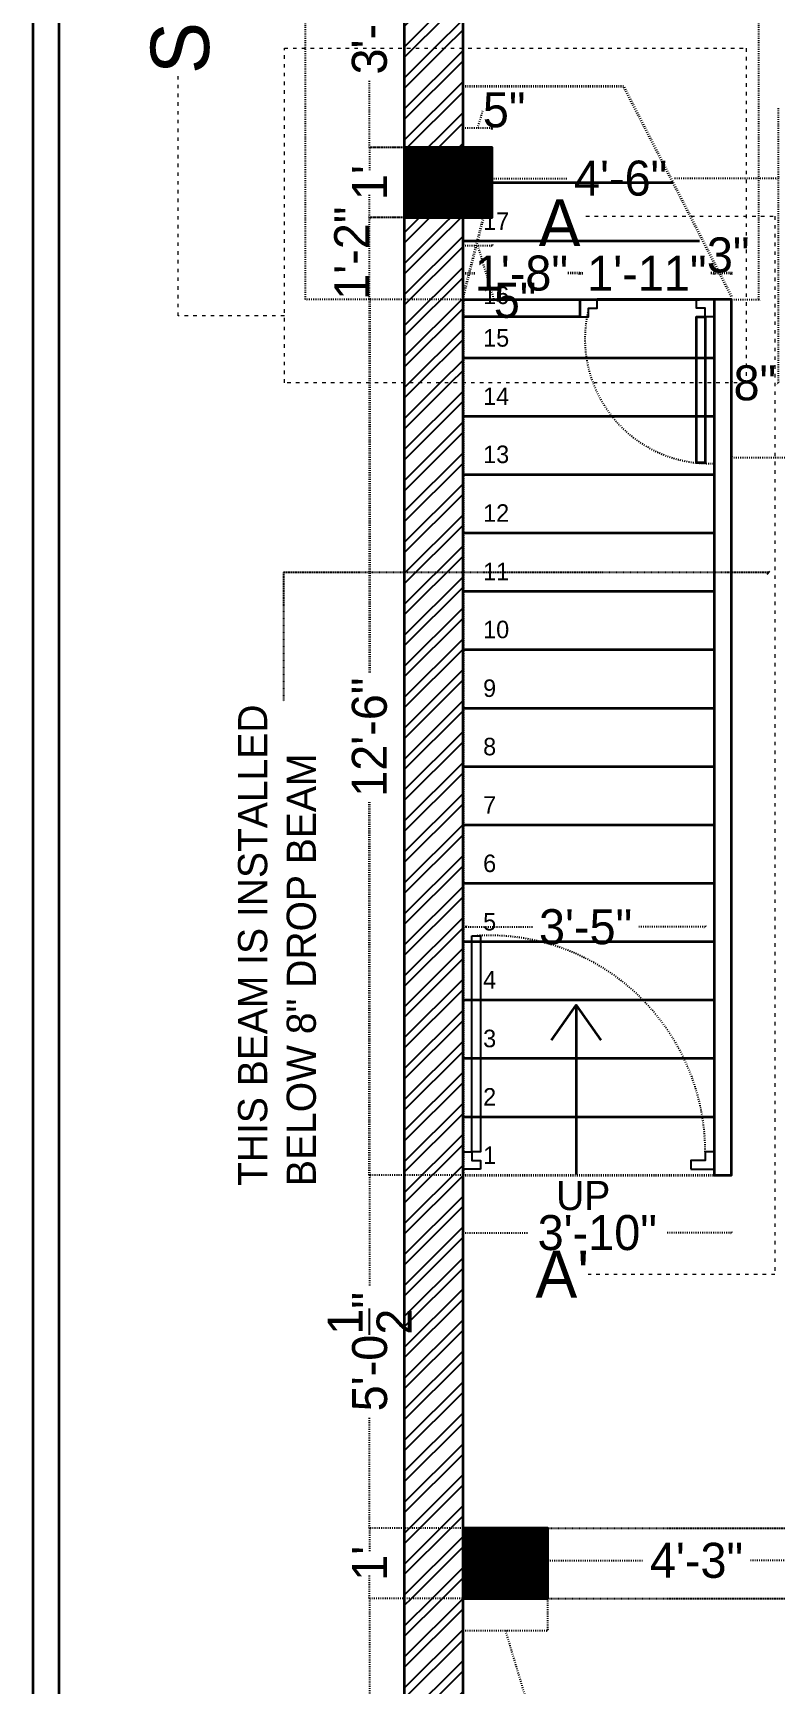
# Model space of a CAD drawing. Header units: inches. Extents: x -109431 to 29005, y -34715 to -1756.
# Drawn here: x -56731.1 to -56604, y -11086.1 to -10803.3 of the extents above; entities that cross this region are included whole.
import ezdxf

# ---------------------------------------------------------------- set-up
doc = ezdxf.new("R2010")
doc.units = ezdxf.units.IN
doc.header["$LTSCALE"] = 0.05
doc.header["$MEASUREMENT"] = 0
doc.header["$PDMODE"] = 3
doc.header["$PDSIZE"] = -4
doc.linetypes.add('ACAD_ISO03W100', pattern=[30, 12, -18])
doc.linetypes.add('DASHED2', pattern=[0.375, 0.25, -0.125])
doc.layers.get('Defpoints').update_dxf_attribs({"linetype": 'DASHED2'})
for name, color, linetype in [('beam', 80, 'DASHED2'), ('Column', 6, 'Continuous'), ('Dim', 4, 'Continuous'), ('Door', 3, 'Continuous'), ('text', 4, 'Continuous')]:
    doc.layers.add(name, color=color, linetype=linetype)
doc.layers.add('hatch', color=7, linetype='Continuous', lineweight=25)
doc.layers.add('WALL', color=7, linetype='Continuous', lineweight=35)
doc.styles.get("Standard").update_dxf_attribs({"font": 'stylu.ttf', "height": 6})
doc.dimstyles.new('STANDARD$0', dxfattribs={"dimscale": 0, "dimtxt": 4, "dimasz": 0.5, "dimexe": 0, "dimexo": 0, "dimgap": 0, "dimtad": 0, "dimzin": 0, "dimdsep": 46, "dimlunit": 4, "dimtxsty": 'Standard', "dimblk": 'ARCHTICK', "dimcen": 0.09375, "dimclrd": 256, "dimclre": 8, "dimclrt": 7, "dimadec": 0, "dimazin": 0, "dimtfac": 1, "dimtofl": 0, "dimtmove": 1, "dimatfit": 3, "dimldrblk": 'OBLIQUE', "dimfxl": 0.1875, "dimtolj": 1, "dimtzin": 0, "dimlwd": -1, "dimlwe": -1, "dimarcsym": 0})
pattern_1 = [(45, (-140930.719, -6853.8905), (-2.65165043, 2.65165043), []), (45, (-140928.9513, -6853.8905), (-2.65165043, 2.65165043), [])]
pattern_2 = [(45, (-140930.71907, -6853.89053), (-0.08838834765, 0.08838834765), [])]

# ---------------------------------------------------------------- blocks, each defined once
blk = doc.blocks.new('_ArchTick')
at = {"color": 0, "const_width": 0.15}
blk.add_lwpolyline([(-0.5, -0.5), (0.5, 0.5)], dxfattribs=at)
blk = doc.blocks.new('*D196')
at = {"layer": 'Defpoints', "color": 0, "ltscale": 0.25, "transparency": 16777216}
for p in [(-56673.43, -11071.44), (-56654.92, -11071.44), (-56657.42, -11234.44)]:
    blk.add_point(p, dxfattribs=at)
at = {"layer": 'Dim', "color": 8, "linetype": 'ACAD_ISO03W100', "ltscale": 0.25, "transparency": 16777216}
for p, q in [((-56654.92, -11071.44), (-56673.43, -11071.44)), ((-56657.42, -11234.44), (-56673.43, -11234.44))]:
    blk.add_line(p, q, dxfattribs=at)
at = {"layer": 'Dim', "linetype": 'ACAD_ISO03W100', "ltscale": 0.25, "transparency": 16777216}
for p, q in [((-56673.43, -11071.44), (-56673.43, -11142.05)), ((-56673.43, -11234.44), (-56673.43, -11163.84))]:
    blk.add_line(p, q, dxfattribs=at)
at = {"layer": 'Dim', "ltscale": 0.25, "transparency": 16777216, "xscale": 0.5, "yscale": 0.5, "zscale": 0.5}
for p, rotation in [((-56673.43, -11071.44), 90), ((-56673.43, -11234.44), 270)]:
    blk.add_blockref('_ArchTick', p, dxfattribs=dict(at, rotation=rotation))
at = {"layer": 'Dim', "color": 7, "ltscale": 0.25, "transparency": 16777216, "insert": (-56673.43, -11152.94), "char_height": 6, "attachment_point": 5, "rotation": 90}
blk.add_mtext('\\A1;13\'-7"', dxfattribs=at)
blk = doc.blocks.new('_OBLIQUE')
at = {"color": 0, "linetype": 'ByBlock'}
blk.add_line((-0.5, -0.5), (0.5, 0.5), dxfattribs=at)
blk = doc.blocks.new('*D197')
at = {"layer": 'Defpoints', "color": 0, "ltscale": 0.25, "transparency": 16777216}
for p in [(-56673.43, -10998.94), (-56657.42, -10998.94), (-56657.42, -11059.44)]:
    blk.add_point(p, dxfattribs=at)
at = {"layer": 'Dim', "color": 8, "linetype": 'ACAD_ISO03W100', "ltscale": 0.25, "transparency": 16777216}
for p, q in [((-56657.42, -10998.94), (-56673.43, -10998.94)), ((-56657.42, -11059.44), (-56673.43, -11059.44))]:
    blk.add_line(p, q, dxfattribs=at)
at = {"layer": 'Dim', "linetype": 'ACAD_ISO03W100', "ltscale": 0.25, "transparency": 16777216}
for p, q in [((-56673.43, -10998.94), (-56673.43, -11017.99)), ((-56673.43, -11059.44), (-56673.43, -11040.4))]:
    blk.add_line(p, q, dxfattribs=at)
at = {"layer": 'Dim', "ltscale": 0.25, "transparency": 16777216, "xscale": 0.5, "yscale": 0.5, "zscale": 0.5}
for p, rotation in [((-56673.43, -10998.94), 90), ((-56673.43, -11059.44), 270)]:
    blk.add_blockref('_ArchTick', p, dxfattribs=dict(at, rotation=rotation))
at = {"layer": 'Dim', "color": 7, "ltscale": 0.25, "transparency": 16777216, "insert": (-56673.43, -11029.19), "char_height": 6, "attachment_point": 5, "rotation": 90}
blk.add_mtext('\\A1;5\'-0{\\H1x;\\S1/2;}"', dxfattribs=at)
blk = doc.blocks.new('*D198')
at = {"layer": 'Defpoints', "color": 0, "ltscale": 0.25, "transparency": 16777216}
for p in [(-56657.42, -11071.44), (-56642.92, -11071.44), (-56642.92, -11076.97)]:
    blk.add_point(p, dxfattribs=at)
at = {"layer": 'Dim', "color": 8, "linetype": 'ACAD_ISO03W100', "ltscale": 0.25, "transparency": 16777216}
for p, q in [((-56657.42, -11071.44), (-56657.42, -11076.97)), ((-56642.92, -11071.44), (-56642.92, -11076.97))]:
    blk.add_line(p, q, dxfattribs=at)
at = {"layer": 'Dim', "linetype": 'ACAD_ISO03W100', "ltscale": 0.25, "transparency": 16777216}
for p, q in [((-56657.42, -11076.97), (-56642.92, -11076.97)), ((-56650.17, -11076.97), (-56643.79, -11098.23))]:
    blk.add_line(p, q, dxfattribs=at)
at = {"layer": 'Dim', "ltscale": 0.25, "transparency": 16777216, "xscale": 0.5, "yscale": 0.5, "zscale": 0.5, "rotation": 180}
blk.add_blockref('_ArchTick', (-56657.42, -11076.97), dxfattribs=at)
at = {"layer": 'Dim', "ltscale": 0.25, "transparency": 16777216, "xscale": 0.5, "yscale": 0.5, "zscale": 0.5}
blk.add_blockref('_ArchTick', (-56642.92, -11076.97), dxfattribs=at)
at = {"layer": 'Dim', "color": 7, "ltscale": 0.25, "transparency": 16777216, "insert": (-56633.53, -11098.23), "char_height": 6, "attachment_point": 5}
blk.add_mtext('\\A1;1\'-2{\\H1x;\\S1/2;}"', dxfattribs=at)
blk = doc.blocks.new('*D199')
at = {"layer": 'Defpoints', "color": 0, "ltscale": 0.25, "transparency": 16777216}
for p in [(-56591.92, -11052.44), (-56591.92, -11064.97), (-56642.92, -11071.44)]:
    blk.add_point(p, dxfattribs=at)
at = {"layer": 'Dim', "color": 8, "linetype": 'ACAD_ISO03W100', "ltscale": 0.25, "transparency": 16777216}
for p, q in [((-56591.92, -11052.44), (-56591.92, -11064.97)), ((-56642.92, -11071.44), (-56642.92, -11064.97))]:
    blk.add_line(p, q, dxfattribs=at)
at = {"layer": 'Dim', "linetype": 'ACAD_ISO03W100', "ltscale": 0.25, "transparency": 16777216}
for p, q in [((-56642.92, -11064.97), (-56626.5, -11064.97)), ((-56591.92, -11064.97), (-56608.33, -11064.97))]:
    blk.add_line(p, q, dxfattribs=at)
at = {"layer": 'Dim', "ltscale": 0.25, "transparency": 16777216, "xscale": 0.5, "yscale": 0.5, "zscale": 0.5, "rotation": 180}
blk.add_blockref('_ArchTick', (-56642.92, -11064.97), dxfattribs=at)
at = {"layer": 'Dim', "ltscale": 0.25, "transparency": 16777216, "xscale": 0.5, "yscale": 0.5, "zscale": 0.5}
blk.add_blockref('_ArchTick', (-56591.92, -11064.97), dxfattribs=at)
at = {"layer": 'Dim', "color": 7, "ltscale": 0.25, "transparency": 16777216, "insert": (-56617.42, -11064.97), "char_height": 6, "attachment_point": 5}
blk.add_mtext('\\A1;4\'-3"', dxfattribs=at)
blk = doc.blocks.new('*D202')
at = {"layer": 'Defpoints', "color": 0, "ltscale": 0.25, "transparency": 16777216}
for p in [(-56673.43, -11059.44), (-56657.42, -11059.44), (-56654.92, -11071.44)]:
    blk.add_point(p, dxfattribs=at)
at = {"layer": 'Dim', "color": 8, "linetype": 'ACAD_ISO03W100', "ltscale": 0.25, "transparency": 16777216}
for p, q in [((-56657.42, -11059.44), (-56673.43, -11059.44)), ((-56654.92, -11071.44), (-56673.43, -11071.44))]:
    blk.add_line(p, q, dxfattribs=at)
at = {"layer": 'Dim', "linetype": 'ACAD_ISO03W100', "ltscale": 0.25, "transparency": 16777216}
for p, q in [((-56673.43, -11059.44), (-56673.43, -11063.36)), ((-56673.43, -11071.44), (-56673.43, -11067.52))]:
    blk.add_line(p, q, dxfattribs=at)
at = {"layer": 'Dim', "ltscale": 0.25, "transparency": 16777216, "xscale": 0.5, "yscale": 0.5, "zscale": 0.5}
for p, rotation in [((-56673.43, -11059.44), 90), ((-56673.43, -11071.44), 270)]:
    blk.add_blockref('_ArchTick', p, dxfattribs=dict(at, rotation=rotation))
at = {"layer": 'Dim', "color": 7, "ltscale": 0.25, "transparency": 16777216, "insert": (-56673.43, -11065.44), "char_height": 6, "attachment_point": 5, "rotation": 90}
blk.add_mtext("\\A1;1'", dxfattribs=at)
blk = doc.blocks.new('*D203')
at = {"layer": 'Defpoints', "color": 0, "ltscale": 0.25, "transparency": 16777216}
for p in [(-56673.43, -10834.94), (-56657.42, -10834.94), (-56657.42, -10848.94)]:
    blk.add_point(p, dxfattribs=at)
at = {"layer": 'Dim', "color": 8, "linetype": 'ACAD_ISO03W100', "ltscale": 0.25, "transparency": 16777216}
for p, q in [((-56657.42, -10834.94), (-56673.43, -10834.94)), ((-56657.42, -10848.94), (-56673.43, -10848.94))]:
    blk.add_line(p, q, dxfattribs=at)
at = {"layer": 'Dim', "linetype": 'ACAD_ISO03W100', "ltscale": 0.25, "transparency": 16777216}
blk.add_line((-56673.43, -10848.94), (-56673.43, -10834.94), dxfattribs=at)
at = {"layer": 'Dim', "ltscale": 0.25, "transparency": 16777216, "xscale": 0.5, "yscale": 0.5, "zscale": 0.5}
for p, rotation in [((-56673.43, -10834.94), 90), ((-56673.43, -10848.94), 270)]:
    blk.add_blockref('_ArchTick', p, dxfattribs=dict(at, rotation=rotation))
at = {"layer": 'Dim', "color": 7, "ltscale": 0.25, "transparency": 16777216, "insert": (-56676.49, -10841.03), "char_height": 6, "attachment_point": 5, "rotation": 90}
blk.add_mtext('\\A1;1\'-2"', dxfattribs=at)
blk = doc.blocks.new('*D204')
at = {"layer": 'Defpoints', "color": 0, "ltscale": 0.25, "transparency": 16777216}
for p in [(-56657.42, -10834.94), (-56652.42, -10834.94), (-56657.42, -10839.75)]:
    blk.add_point(p, dxfattribs=at)
at = {"layer": 'Dim', "color": 8, "linetype": 'ACAD_ISO03W100', "ltscale": 0.25, "transparency": 16777216}
for p, q in [((-56657.42, -10839.56), (-56657.42, -10839.75)), ((-56652.42, -10839.56), (-56652.42, -10839.75))]:
    blk.add_line(p, q, dxfattribs=at)
at = {"layer": 'Dim', "linetype": 'ACAD_ISO03W100', "ltscale": 0.25, "transparency": 16777216}
for p, q in [((-56652.42, -10839.75), (-56657.42, -10839.75)), ((-56654.92, -10839.75), (-56652.1, -10849.14))]:
    blk.add_line(p, q, dxfattribs=at)
at = {"layer": 'Dim', "ltscale": 0.25, "transparency": 16777216, "xscale": 0.5, "yscale": 0.5, "zscale": 0.5, "rotation": 180}
blk.add_blockref('_ArchTick', (-56657.42, -10839.75), dxfattribs=at)
at = {"layer": 'Dim', "ltscale": 0.25, "transparency": 16777216, "xscale": 0.5, "yscale": 0.5, "zscale": 0.5}
blk.add_blockref('_ArchTick', (-56652.42, -10839.75), dxfattribs=at)
at = {"layer": 'Dim', "color": 7, "ltscale": 0.25, "transparency": 16777216, "insert": (-56648.49, -10849.14), "char_height": 6, "attachment_point": 5}
blk.add_mtext('\\A1;5"', dxfattribs=at)
blk = doc.blocks.new('*D205')
at = {"layer": 'Defpoints', "color": 0, "ltscale": 0.25, "transparency": 16777216}
for p in [(-56673.43, -10822.94), (-56652.42, -10822.94), (-56652.42, -10834.94)]:
    blk.add_point(p, dxfattribs=at)
at = {"layer": 'Dim', "color": 8, "linetype": 'ACAD_ISO03W100', "ltscale": 0.25, "transparency": 16777216}
for p, q in [((-56652.42, -10822.94), (-56673.43, -10822.94)), ((-56652.42, -10834.94), (-56673.43, -10834.94))]:
    blk.add_line(p, q, dxfattribs=at)
at = {"layer": 'Dim', "linetype": 'ACAD_ISO03W100', "ltscale": 0.25, "transparency": 16777216}
for p, q in [((-56673.43, -10822.94), (-56673.43, -10826.86)), ((-56673.43, -10834.94), (-56673.43, -10831.02))]:
    blk.add_line(p, q, dxfattribs=at)
at = {"layer": 'Dim', "ltscale": 0.25, "transparency": 16777216, "xscale": 0.5, "yscale": 0.5, "zscale": 0.5}
for p, rotation in [((-56673.43, -10822.94), 90), ((-56673.43, -10834.94), 270)]:
    blk.add_blockref('_ArchTick', p, dxfattribs=dict(at, rotation=rotation))
at = {"layer": 'Dim', "color": 7, "ltscale": 0.25, "transparency": 16777216, "insert": (-56673.43, -10828.94), "char_height": 6, "attachment_point": 5, "rotation": 90}
blk.add_mtext("\\A1;1'", dxfattribs=at)
blk = doc.blocks.new('*D206')
at = {"layer": 'Defpoints', "color": 0, "ltscale": 0.25, "transparency": 16777216}
for p in [(-56657.42, -10819.64), (-56657.42, -10822.94), (-56652.42, -10822.94)]:
    blk.add_point(p, dxfattribs=at)
at = {"layer": 'Dim', "linetype": 'ACAD_ISO03W100', "ltscale": 0.25, "transparency": 16777216}
for p, q in [((-56654.92, -10819.64), (-56653.98, -10816.51)), ((-56652.42, -10819.64), (-56657.42, -10819.64))]:
    blk.add_line(p, q, dxfattribs=at)
at = {"layer": 'Dim', "color": 8, "linetype": 'ACAD_ISO03W100', "ltscale": 0.25, "transparency": 16777216}
for p, q in [((-56657.42, -10819.82), (-56657.42, -10819.64)), ((-56652.42, -10819.82), (-56652.42, -10819.64))]:
    blk.add_line(p, q, dxfattribs=at)
at = {"layer": 'Dim', "ltscale": 0.25, "transparency": 16777216, "xscale": 0.5, "yscale": 0.5, "zscale": 0.5, "rotation": 180}
blk.add_blockref('_ArchTick', (-56657.42, -10819.64), dxfattribs=at)
at = {"layer": 'Dim', "ltscale": 0.25, "transparency": 16777216, "xscale": 0.5, "yscale": 0.5, "zscale": 0.5}
blk.add_blockref('_ArchTick', (-56652.42, -10819.64), dxfattribs=at)
at = {"layer": 'Dim', "color": 7, "ltscale": 0.25, "transparency": 16777216, "insert": (-56650.37, -10816.51), "char_height": 6, "attachment_point": 5}
blk.add_mtext('\\A1;5"', dxfattribs=at)
blk = doc.blocks.new('*D207')
at = {"layer": 'Defpoints', "color": 0, "ltscale": 0.25, "transparency": 16777216}
for p in [(-56673.43, -10781.94), (-56657.42, -10781.94), (-56657.42, -10822.94)]:
    blk.add_point(p, dxfattribs=at)
at = {"layer": 'Dim', "color": 8, "linetype": 'ACAD_ISO03W100', "ltscale": 0.25, "transparency": 16777216}
for p, q in [((-56657.42, -10781.94), (-56673.43, -10781.94)), ((-56657.42, -10822.94), (-56673.43, -10822.94))]:
    blk.add_line(p, q, dxfattribs=at)
at = {"layer": 'Dim', "linetype": 'ACAD_ISO03W100', "ltscale": 0.25, "transparency": 16777216}
for p, q in [((-56673.43, -10781.94), (-56673.43, -10793.46)), ((-56673.43, -10822.94), (-56673.43, -10811.42))]:
    blk.add_line(p, q, dxfattribs=at)
at = {"layer": 'Dim', "ltscale": 0.25, "transparency": 16777216, "xscale": 0.5, "yscale": 0.5, "zscale": 0.5}
for p, rotation in [((-56673.43, -10781.94), 90), ((-56673.43, -10822.94), 270)]:
    blk.add_blockref('_ArchTick', p, dxfattribs=dict(at, rotation=rotation))
at = {"layer": 'Dim', "color": 7, "ltscale": 0.25, "transparency": 16777216, "insert": (-56673.43, -10802.44), "char_height": 6, "attachment_point": 5, "rotation": 90}
blk.add_mtext('\\A1;3\'-5"', dxfattribs=at)
blk = doc.blocks.new('*D211')
at = {"layer": 'Defpoints', "color": 0, "ltscale": 0.25, "transparency": 16777216}
for p in [(-56684.43, -10633.15), (-56635.36, -10633.15), (-56657.42, -10848.94)]:
    blk.add_point(p, dxfattribs=at)
at = {"layer": 'Dim', "color": 8, "linetype": 'ACAD_ISO03W100', "ltscale": 0.25, "transparency": 16777216}
for p, q in [((-56635.36, -10633.15), (-56684.43, -10633.15)), ((-56657.42, -10848.94), (-56684.43, -10848.94))]:
    blk.add_line(p, q, dxfattribs=at)
at = {"layer": 'Dim', "linetype": 'ACAD_ISO03W100', "ltscale": 0.25, "transparency": 16777216}
for p, q in [((-56684.43, -10633.15), (-56684.43, -10724.44)), ((-56684.43, -10848.94), (-56684.43, -10757.65))]:
    blk.add_line(p, q, dxfattribs=at)
at = {"layer": 'Dim', "ltscale": 0.25, "transparency": 16777216, "xscale": 0.5, "yscale": 0.5, "zscale": 0.5}
for p, rotation in [((-56684.43, -10633.15), 90), ((-56684.43, -10848.94), 270)]:
    blk.add_blockref('_ArchTick', p, dxfattribs=dict(at, rotation=rotation))
at = {"layer": 'Dim', "color": 7, "ltscale": 0.25, "transparency": 16777216, "insert": (-56684.43, -10741.04), "char_height": 6, "attachment_point": 5, "rotation": 90}
blk.add_mtext('\\A1;17\'-11{\\H1x;\\S3/4;}"', dxfattribs=at)
blk = doc.blocks.new('*D212')
at = {"layer": 'Defpoints', "color": 0, "ltscale": 0.25, "transparency": 16777216}
for p in [(-56603.42, -10816.19), (-56603.42, -10828.22), (-56657.42, -10834.94)]:
    blk.add_point(p, dxfattribs=at)
at = {"layer": 'Dim', "color": 8, "linetype": 'ACAD_ISO03W100', "ltscale": 0.25, "transparency": 16777216}
for p, q in [((-56603.42, -10816.19), (-56603.42, -10828.22)), ((-56657.42, -10834.94), (-56657.42, -10828.22))]:
    blk.add_line(p, q, dxfattribs=at)
at = {"layer": 'Dim', "linetype": 'ACAD_ISO03W100', "ltscale": 0.25, "transparency": 16777216}
for p, q in [((-56657.42, -10828.22), (-56639.5, -10828.22)), ((-56603.42, -10828.22), (-56621.33, -10828.22))]:
    blk.add_line(p, q, dxfattribs=at)
at = {"layer": 'Dim', "ltscale": 0.25, "transparency": 16777216, "xscale": 0.5, "yscale": 0.5, "zscale": 0.5, "rotation": 180}
blk.add_blockref('_ArchTick', (-56657.42, -10828.22), dxfattribs=at)
at = {"layer": 'Dim', "ltscale": 0.25, "transparency": 16777216, "xscale": 0.5, "yscale": 0.5, "zscale": 0.5}
blk.add_blockref('_ArchTick', (-56603.42, -10828.22), dxfattribs=at)
at = {"layer": 'Dim', "color": 7, "ltscale": 0.25, "transparency": 16777216, "insert": (-56630.42, -10828.22), "char_height": 6, "attachment_point": 5}
blk.add_mtext('\\A1;4\'-6"', dxfattribs=at)
blk = doc.blocks.new('*D216')
at = {"layer": 'Defpoints', "color": 0, "ltscale": 0.25, "transparency": 16777216}
for p in [(-56657.42, -10998.94), (-56611.42, -10998.94), (-56657.42, -11008.83)]:
    blk.add_point(p, dxfattribs=at)
at = {"layer": 'Dim', "color": 8, "linetype": 'ACAD_ISO03W100', "ltscale": 0.25, "transparency": 16777216}
for p, q in [((-56657.42, -11008.64), (-56657.42, -11008.83)), ((-56611.42, -11008.64), (-56611.42, -11008.83))]:
    blk.add_line(p, q, dxfattribs=at)
at = {"layer": 'Dim', "linetype": 'ACAD_ISO03W100', "ltscale": 0.25, "transparency": 16777216}
for p, q in [((-56657.42, -11008.83), (-56646.38, -11008.83)), ((-56611.42, -11008.83), (-56622.46, -11008.83))]:
    blk.add_line(p, q, dxfattribs=at)
at = {"layer": 'Dim', "ltscale": 0.25, "transparency": 16777216, "xscale": 0.5, "yscale": 0.5, "zscale": 0.5, "rotation": 180}
blk.add_blockref('_ArchTick', (-56657.42, -11008.83), dxfattribs=at)
at = {"layer": 'Dim', "ltscale": 0.25, "transparency": 16777216, "xscale": 0.5, "yscale": 0.5, "zscale": 0.5}
blk.add_blockref('_ArchTick', (-56611.42, -11008.83), dxfattribs=at)
at = {"layer": 'Dim', "color": 7, "ltscale": 0.25, "transparency": 16777216, "insert": (-56634.42, -11008.83), "char_height": 6, "attachment_point": 5}
blk.add_mtext('\\A1;3\'-10"', dxfattribs=at)
blk = doc.blocks.new('*D164')
at = {"layer": 'Defpoints', "color": 0, "ltscale": 0.25, "transparency": 16777216}
for p in [(-56613.06, -10633.15), (-56606.75, -10633.15), (-56611.42, -10848.94)]:
    blk.add_point(p, dxfattribs=at)
at = {"layer": 'Dim', "color": 8, "linetype": 'ACAD_ISO03W100', "ltscale": 0.25, "transparency": 16777216}
for p, q in [((-56613.06, -10633.15), (-56606.75, -10633.15)), ((-56611.42, -10848.94), (-56606.75, -10848.94))]:
    blk.add_line(p, q, dxfattribs=at)
at = {"layer": 'Dim', "linetype": 'ACAD_ISO03W100', "ltscale": 0.25, "transparency": 16777216}
for p, q in [((-56606.75, -10633.15), (-56606.75, -10724.44)), ((-56606.75, -10848.94), (-56606.75, -10757.65))]:
    blk.add_line(p, q, dxfattribs=at)
at = {"layer": 'Dim', "ltscale": 0.25, "transparency": 16777216, "xscale": 0.5, "yscale": 0.5, "zscale": 0.5}
for p, rotation in [((-56606.75, -10633.15), 90), ((-56606.75, -10848.94), 270)]:
    blk.add_blockref('_ArchTick', p, dxfattribs=dict(at, rotation=rotation))
at = {"layer": 'Dim', "color": 7, "ltscale": 0.25, "transparency": 16777216, "insert": (-56606.75, -10741.04), "char_height": 6, "attachment_point": 5, "rotation": 90}
blk.add_mtext('\\A1;17\'-11{\\H1x;\\S3/4;}"', dxfattribs=at)
blk = doc.blocks.new('*D184')
at = {"layer": 'Defpoints', "color": 0, "ltscale": 0.25, "transparency": 16777216}
for p in [(-56405.39, -10876.05), (-56611.42, -10879.17), (-56405.39, -10879.17)]:
    blk.add_point(p, dxfattribs=at)
at = {"layer": 'Dim', "color": 8, "linetype": 'ACAD_ISO03W100', "ltscale": 0.25, "transparency": 16777216}
for p, q in [((-56611.42, -10879.17), (-56611.42, -10876.05)), ((-56405.39, -10879.17), (-56405.39, -10876.05))]:
    blk.add_line(p, q, dxfattribs=at)
at = {"layer": 'Dim', "linetype": 'ACAD_ISO03W100', "ltscale": 0.25, "transparency": 16777216}
for p, q in [((-56611.42, -10876.05), (-56519.3, -10876.05)), ((-56405.39, -10876.05), (-56497.51, -10876.05))]:
    blk.add_line(p, q, dxfattribs=at)
at = {"layer": 'Dim', "ltscale": 0.25, "transparency": 16777216, "xscale": 0.5, "yscale": 0.5, "zscale": 0.5, "rotation": 180}
blk.add_blockref('_ArchTick', (-56611.42, -10876.05), dxfattribs=at)
at = {"layer": 'Dim', "ltscale": 0.25, "transparency": 16777216, "xscale": 0.5, "yscale": 0.5, "zscale": 0.5}
blk.add_blockref('_ArchTick', (-56405.39, -10876.05), dxfattribs=at)
at = {"layer": 'Dim', "color": 7, "ltscale": 0.25, "transparency": 16777216, "insert": (-56508.41, -10876.05), "char_height": 6, "attachment_point": 5}
blk.add_mtext('\\A1;17\'-2"', dxfattribs=at)
blk = doc.blocks.new('*D185')
at = {"layer": 'Defpoints', "color": 0, "ltscale": 0.25, "transparency": 16777216}
for p in [(-56603.42, -10826.69), (-56611.42, -10848.94), (-56603.42, -10863.28)]:
    blk.add_point(p, dxfattribs=at)
at = {"layer": 'Dim', "color": 8, "linetype": 'ACAD_ISO03W100', "ltscale": 0.25, "transparency": 16777216}
for p, q in [((-56603.42, -10826.69), (-56603.42, -10863.28)), ((-56611.42, -10848.94), (-56611.42, -10863.28))]:
    blk.add_line(p, q, dxfattribs=at)
at = {"layer": 'Dim', "linetype": 'ACAD_ISO03W100', "ltscale": 0.25, "transparency": 16777216}
for p, q in [((-56611.42, -10863.28), (-56611.22, -10863.28)), ((-56603.42, -10863.28), (-56603.62, -10863.28))]:
    blk.add_line(p, q, dxfattribs=at)
at = {"layer": 'Dim', "ltscale": 0.25, "transparency": 16777216, "xscale": 0.5, "yscale": 0.5, "zscale": 0.5, "rotation": 180}
blk.add_blockref('_ArchTick', (-56611.42, -10863.28), dxfattribs=at)
at = {"layer": 'Dim', "ltscale": 0.25, "transparency": 16777216, "xscale": 0.5, "yscale": 0.5, "zscale": 0.5}
blk.add_blockref('_ArchTick', (-56603.42, -10863.28), dxfattribs=at)
at = {"layer": 'Dim', "color": 7, "ltscale": 0.25, "transparency": 16777216, "insert": (-56607.42, -10863.28), "char_height": 6, "attachment_point": 5}
blk.add_mtext('\\A1;8"', dxfattribs=at)
blk = doc.blocks.new('*D160')
at = {"layer": 'Defpoints', "color": 0, "ltscale": 0.25, "transparency": 16777216}
for p in [(-56657.42, -10848.94), (-56673.43, -10998.94), (-56657.42, -10998.94)]:
    blk.add_point(p, dxfattribs=at)
at = {"layer": 'WALL', "color": 8, "linetype": 'ACAD_ISO03W100', "ltscale": 0.25, "transparency": 16777216}
for p, q in [((-56673.24, -10848.94), (-56673.43, -10848.94)), ((-56673.24, -10998.94), (-56673.43, -10998.94))]:
    blk.add_line(p, q, dxfattribs=at)
at = {"layer": 'WALL', "linetype": 'ACAD_ISO03W100', "ltscale": 0.25, "transparency": 16777216}
for p, q in [((-56673.43, -10848.94), (-56673.43, -10913.05)), ((-56673.43, -10998.94), (-56673.43, -10934.84))]:
    blk.add_line(p, q, dxfattribs=at)
at = {"layer": 'WALL', "ltscale": 0.25, "transparency": 16777216, "xscale": 0.5, "yscale": 0.5, "zscale": 0.5}
for p, rotation in [((-56673.43, -10848.94), 90), ((-56673.43, -10998.94), 270)]:
    blk.add_blockref('_ArchTick', p, dxfattribs=dict(at, rotation=rotation))
at = {"layer": 'WALL', "color": 7, "ltscale": 0.25, "transparency": 16777216, "insert": (-56673.43, -10923.94), "char_height": 6, "attachment_point": 5, "rotation": 90}
blk.add_mtext('\\A1;12\'-6"', dxfattribs=at)
blk = doc.blocks.new('*D161')
at = {"layer": 'Defpoints', "color": 0, "ltscale": 0.25, "transparency": 16777216}
for p in [(-56637.42, -10844.48), (-56637.42, -10848.94), (-56614.42, -10848.94)]:
    blk.add_point(p, dxfattribs=at)
at = {"layer": 'WALL', "color": 8, "linetype": 'ACAD_ISO03W100', "ltscale": 0.25, "transparency": 16777216}
for p, q in [((-56637.42, -10844.66), (-56637.42, -10844.48)), ((-56614.42, -10844.66), (-56614.42, -10844.48))]:
    blk.add_line(p, q, dxfattribs=at)
at = {"layer": 'WALL', "linetype": 'ACAD_ISO03W100', "ltscale": 0.25, "transparency": 16777216}
for p, q in [((-56637.42, -10844.48), (-56636.81, -10844.48)), ((-56614.42, -10844.48), (-56615.03, -10844.48))]:
    blk.add_line(p, q, dxfattribs=at)
at = {"layer": 'WALL', "ltscale": 0.25, "transparency": 16777216, "xscale": 0.5, "yscale": 0.5, "zscale": 0.5, "rotation": 180}
blk.add_blockref('_ArchTick', (-56637.42, -10844.48), dxfattribs=at)
at = {"layer": 'WALL', "ltscale": 0.25, "transparency": 16777216, "xscale": 0.5, "yscale": 0.5, "zscale": 0.5}
blk.add_blockref('_ArchTick', (-56614.42, -10844.48), dxfattribs=at)
at = {"layer": 'WALL', "color": 7, "ltscale": 0.25, "transparency": 16777216, "insert": (-56625.92, -10844.48), "char_height": 6, "attachment_point": 5}
blk.add_mtext('\\A1;1\'-11"', dxfattribs=at)
blk = doc.blocks.new('*D180')
at = {"layer": 'Defpoints', "color": 0, "ltscale": 0.25, "transparency": 16777216}
for p in [(-56637.42, -10844.48), (-56657.42, -10861.34), (-56637.42, -10861.34)]:
    blk.add_point(p, dxfattribs=at)
at = {"layer": 'WALL', "color": 8, "linetype": 'ACAD_ISO03W100', "ltscale": 0.25, "transparency": 16777216}
for p, q in [((-56657.42, -10844.66), (-56657.42, -10844.48)), ((-56637.42, -10844.66), (-56637.42, -10844.48))]:
    blk.add_line(p, q, dxfattribs=at)
at = {"layer": 'WALL', "linetype": 'ACAD_ISO03W100', "ltscale": 0.25, "transparency": 16777216}
for p, q in [((-56657.42, -10844.48), (-56655.33, -10844.48)), ((-56637.42, -10844.48), (-56639.5, -10844.48))]:
    blk.add_line(p, q, dxfattribs=at)
at = {"layer": 'WALL', "ltscale": 0.25, "transparency": 16777216, "xscale": 0.5, "yscale": 0.5, "zscale": 0.5, "rotation": 180}
blk.add_blockref('_ArchTick', (-56657.42, -10844.48), dxfattribs=at)
at = {"layer": 'WALL', "ltscale": 0.25, "transparency": 16777216, "xscale": 0.5, "yscale": 0.5, "zscale": 0.5}
blk.add_blockref('_ArchTick', (-56637.42, -10844.48), dxfattribs=at)
at = {"layer": 'WALL', "color": 7, "ltscale": 0.25, "transparency": 16777216, "insert": (-56647.42, -10844.48), "char_height": 6, "attachment_point": 5}
blk.add_mtext('\\A1;1\'-8"', dxfattribs=at)
blk = doc.blocks.new('*D181')
at = {"layer": 'Defpoints', "color": 0, "ltscale": 0.25, "transparency": 16777216}
for p in [(-56614.42, -10844.48), (-56614.42, -10848.94), (-56611.42, -10848.94)]:
    blk.add_point(p, dxfattribs=at)
at = {"layer": 'WALL', "color": 8, "linetype": 'ACAD_ISO03W100', "ltscale": 0.25, "transparency": 16777216}
for p, q in [((-56614.42, -10844.66), (-56614.42, -10844.48)), ((-56611.42, -10844.66), (-56611.42, -10844.48))]:
    blk.add_line(p, q, dxfattribs=at)
at = {"layer": 'WALL', "linetype": 'ACAD_ISO03W100', "ltscale": 0.25, "transparency": 16777216}
blk.add_line((-56611.42, -10844.48), (-56614.42, -10844.48), dxfattribs=at)
at = {"layer": 'WALL', "ltscale": 0.25, "transparency": 16777216, "xscale": 0.5, "yscale": 0.5, "zscale": 0.5, "rotation": 180}
blk.add_blockref('_ArchTick', (-56614.42, -10844.48), dxfattribs=at)
at = {"layer": 'WALL', "ltscale": 0.25, "transparency": 16777216, "xscale": 0.5, "yscale": 0.5, "zscale": 0.5}
blk.add_blockref('_ArchTick', (-56611.42, -10844.48), dxfattribs=at)
at = {"layer": 'WALL', "color": 7, "ltscale": 0.25, "transparency": 16777216, "insert": (-56611.99, -10841.37), "char_height": 6, "attachment_point": 5}
blk.add_mtext('\\A1;3"', dxfattribs=at)
blk = doc.blocks.new('*D162')
at = {"layer": 'beam', "color": 8, "linetype": 'ACAD_ISO03W100', "ltscale": 0.25, "transparency": 16777216}
for p, q in [((-56656.92, -10956.26), (-56656.92, -10956.44)), ((-56615.92, -10956.26), (-56615.92, -10956.44))]:
    blk.add_line(p, q, dxfattribs=at)
at = {"layer": 'beam', "linetype": 'ACAD_ISO03W100', "ltscale": 0.25, "transparency": 16777216}
for p, q in [((-56656.92, -10956.44), (-56645.4, -10956.44)), ((-56615.92, -10956.44), (-56627.44, -10956.44))]:
    blk.add_line(p, q, dxfattribs=at)
at = {"layer": 'Defpoints', "color": 0, "ltscale": 0.25, "transparency": 16777216}
for p in [(-56656.92, -10955.94), (-56615.92, -10955.94), (-56615.92, -10956.44)]:
    blk.add_point(p, dxfattribs=at)
at = {"layer": 'beam', "ltscale": 0.25, "transparency": 16777216, "xscale": 0.5, "yscale": 0.5, "zscale": 0.5, "rotation": 180}
blk.add_blockref('_ArchTick', (-56656.92, -10956.44), dxfattribs=at)
at = {"layer": 'beam', "ltscale": 0.25, "transparency": 16777216, "xscale": 0.5, "yscale": 0.5, "zscale": 0.5}
blk.add_blockref('_ArchTick', (-56615.92, -10956.44), dxfattribs=at)
at = {"layer": 'beam', "color": 7, "ltscale": 0.25, "transparency": 16777216, "insert": (-56636.42, -10956.44), "char_height": 6, "attachment_point": 5}
blk.add_mtext('\\A1;3\'-5"', dxfattribs=at)

msp = doc.modelspace()

# ---------------------------------------------------------------- hatches: boundary and pattern name
at = {"layer": 'Column', "ltscale": 0.25}
h = msp.add_hatch(dxfattribs=at)
h.set_pattern_fill('ANSI31', color=1)
h.set_pattern_definition(pattern_2)
h.paths.add_polyline_path([(-56652.41882, -10822.943), (-56667.41882, -10822.943), (-56667.41882, -10834.943), (-56652.41882, -10834.943)])
at = {"layer": 'Column', "ltscale": 0.25, "true_color": 0xf8991e}
h = msp.add_hatch(dxfattribs=at)
h.set_pattern_fill('ANSI31', color=30)
h.set_pattern_definition(pattern_2)
h.paths.add_polyline_path([(-56642.91882, -11059.443), (-56657.41882, -11059.443), (-56657.41882, -11071.443), (-56642.91882, -11071.443)])
at = {"layer": 'hatch', "ltscale": 0.25}
h = msp.add_hatch(dxfattribs=at)
h.set_pattern_fill('ANSI32', color=8, scale=10)
h.set_pattern_definition(pattern_1)
h.paths.add_polyline_path([(-56635.35753, -10633.1467), (-56405.35753, -10633.1467), (-56405.41882, -11061.94343), (-56398.41882, -11061.94343), (-56398.41882, -10623.1467), (-56667.41882, -10623.1467), (-56667.41882, -10805.92424), (-56657.41882, -10805.92424), (-56657.41882, -10781.943), (-56657.41882, -10770.443), (-56646.41882, -10770.443), (-56638.45929, -10671.6467), (-56637.53279, -10660.1467)])
h.paths.add_polyline_path([(-56638.56349, -10660.56114), (-56631.47208, -10660.56114), (-56631.47208, -10652.31831), (-56638.56349, -10652.31831)], flags=24)
h = msp.add_hatch(dxfattribs=at)
h.set_pattern_fill('ANSI32', color=8, scale=10)
h.set_pattern_definition(pattern_1)
h.paths.add_polyline_path([(-56652.41882, -10822.943), (-56657.41882, -10822.943), (-56657.41882, -10805.92424), (-56667.41882, -10805.92424), (-56667.41882, -10863.23293), (-56657.41882, -10863.23293), (-56657.41882, -10848.943), (-56657.41882, -10834.943), (-56652.41882, -10834.943)])
h = msp.add_hatch(dxfattribs=at)
h.set_pattern_fill('ANSI32', color=8, scale=10)
h.set_pattern_definition(pattern_1)
h.paths.add_polyline_path([(-56657.41882, -10863.23293), (-56667.41882, -10863.23293), (-56667.41882, -10998.943), (-56667.41882, -11040.443), (-56667.41882, -11059.443), (-56657.41882, -11059.443), (-56657.41882, -11040.443), (-56657.41882, -10998.943)])
h = msp.add_hatch(dxfattribs=at)
h.set_pattern_fill('ANSI32', color=8, scale=10)
h.set_pattern_definition(pattern_1)
h.paths.add_polyline_path([(-56657.41882, -11059.443), (-56667.41882, -11059.443), (-56667.41882, -11071.443), (-56657.41882, -11071.443)])
h = msp.add_hatch(dxfattribs=at)
h.set_pattern_fill('ANSI32', color=8, scale=10)
h.set_pattern_definition(pattern_1)
h.paths.add_polyline_path([(-56657.41882, -11071.443), (-56667.41882, -11071.443), (-56667.41882, -11244.443), (-56626.41882, -11244.443), (-56626.41882, -11234.443), (-56657.41882, -11234.443)])

# ---------------------------------------------------------------- linework, layer by layer
at = {"layer": 'beam', "ltscale": 0.25}
for points in [[(-56642.91882, -11059.443), (-56405.41847, -11059.47694)], [(-56642.91882, -11071.443), (-56410.41882, -11071.47694)]]:
    msp.add_lwpolyline(points, dxfattribs=at)
at = {"layer": 'Door', "ltscale": 0.25}
for points in [[(-56634.41882, -10848.943), (-56637.41882, -10848.943), (-56637.41882, -10851.943), (-56635.91882, -10851.943), (-56635.91882, -10850.443), (-56634.41882, -10850.443)], [(-56617.41882, -10848.943), (-56614.41882, -10848.943), (-56614.41882, -10851.943), (-56615.91882, -10851.943), (-56615.91882, -10850.443), (-56617.41882, -10850.443)], [(-56655.91882, -10957.93451), (-56654.41882, -10957.93451), (-56654.41882, -10994.93451), (-56655.91882, -10994.93451)], [(-56654.41882, -10997.93451), (-56657.41882, -10997.93451), (-56657.41882, -10994.93451), (-56655.91882, -10994.93451), (-56655.91882, -10996.43451), (-56654.41882, -10996.43451)], [(-56618.41882, -10997.93451), (-56614.41882, -10997.93451), (-56614.41882, -10994.93451), (-56615.91882, -10994.93451), (-56615.91882, -10996.43451), (-56618.41882, -10996.43451)]]:
    msp.add_lwpolyline(points, close=True, dxfattribs=at)
at = {"layer": 'Door', "linetype": 'ACAD_ISO03W100', "ltscale": 0.25}
for centre, radius, start, end in [((-56615.20895, -10855.72652), 21.33126, 165.6591876, 272.1227767), ((-56653.02628, -10994.99373), 37.10751, 0.0914365, 92.923435)]:
    msp.add_arc(centre, radius, start, end, dxfattribs=at)
at = {"layer": 'WALL', "ltscale": 0.25}
for points in [[(-56731.08492, -10575.10072), (-56085.27801, -10575.10072), (-56085.27801, -11356.0604), (-56731.08492, -11356.0604)], [(-56726.61322, -10579.57241), (-56089.74971, -10579.57241), (-56089.74971, -11351.5887), (-56726.61322, -11351.5887)], [(-56652.41882, -10822.943), (-56667.41882, -10822.943), (-56667.41882, -10834.943), (-56652.41882, -10834.943)], [(-56657.41882, -10848.943), (-56637.41882, -10848.943), (-56637.41882, -10851.943), (-56657.41882, -10851.943)], [(-56611.41882, -10848.943), (-56614.41882, -10848.943), (-56614.41882, -10998.943), (-56611.41882, -10998.943)], [(-56615.91882, -10851.943), (-56615.91882, -10876.943), (-56617.41882, -10876.943), (-56617.41882, -10851.943)], [(-56657.41882, -11071.443), (-56642.91882, -11071.443), (-56642.91882, -11059.443), (-56657.41882, -11059.443)]]:
    msp.add_lwpolyline(points, close=True, dxfattribs=at)
for points in [[(-56667.41882, -11059.443), (-56667.41882, -11040.443), (-56667.41882, -10998.943), (-56667.41882, -10623.1467)], [(-56657.41882, -10848.943), (-56657.41882, -10834.943), (-56652.41882, -10834.943), (-56652.41882, -10822.943), (-56657.41882, -10822.943), (-56657.41882, -10781.943), (-56641.41882, -10781.943), (-56641.41882, -10770.443), (-56646.41882, -10770.443), (-56646.41882, -10770.443)], [(-56657.41882, -11059.443), (-56657.41882, -11040.443), (-56657.41882, -10998.943), (-56657.41882, -10848.943)], [(-56614.41882, -10998.943), (-56611.41882, -10998.943), (-56611.41882, -10848.943), (-56634.41882, -10848.943)], [(-56626.41882, -11244.443), (-56667.41882, -11244.443), (-56667.41882, -11059.443)], [(-56657.41882, -11234.443), (-56657.41882, -11059.443)]]:
    msp.add_lwpolyline(points, dxfattribs=at)
at = {"layer": 'WALL', "color": 3, "linetype": 'ACAD_ISO03W100', "lineweight": 5}
msp.add_lwpolyline([(-56688.02916, -10805.92424), (-56608.93697, -10805.92424), (-56608.93697, -10863.23293), (-56688.02916, -10863.23293)], close=True, dxfattribs=at)
for points in [[(-56688.02916, -10851.79099), (-56706.24291, -10851.79099), (-56706.24291, -10809.92416)], [(-56636.37758, -10834.71874), (-56603.99441, -10834.71874), (-56603.99441, -11015.98123), (-56636.00046, -11015.98123)]]:
    msp.add_lwpolyline(points, dxfattribs=at)
at = {"layer": 'WALL', "color": 8, "linetype": 'ACAD_ISO03W100', "ltscale": 0.25}
for points in [[(-56657.41882, -10812.443), (-56629.91882, -10812.443)], [(-56611.41882, -10848.443), (-56629.91882, -10812.443)], [(-56653.95728, -10834.943), (-56657.41882, -10848.443), (-56657.41882, -10998.943), (-56614.41882, -10998.943)]]:
    msp.add_lwpolyline(points, dxfattribs=at)
at = {"layer": 'WALL', "color": 8, "ltscale": 0.25}
for points in [[(-56652.41882, -10828.943), (-56621.43965, -10828.943)], [(-56657.41882, -10838.943), (-56616.91882, -10838.943)], [(-56656.6224, -10848.943), (-56616.91882, -10848.943)], [(-56657.41882, -10858.943), (-56614.41882, -10858.943)], [(-56657.41882, -10868.943), (-56614.41882, -10868.943)], [(-56657.41882, -10878.943), (-56614.41882, -10878.943)], [(-56657.41882, -10888.943), (-56614.41882, -10888.943)], [(-56657.41882, -10898.943), (-56614.41882, -10898.943)], [(-56657.41882, -10908.943), (-56614.41882, -10908.943)], [(-56657.41882, -10918.943), (-56614.41882, -10918.943)], [(-56657.41882, -10928.943), (-56614.41882, -10928.943)], [(-56657.41882, -10938.943), (-56614.41882, -10938.943)], [(-56657.41882, -10948.943), (-56614.41882, -10948.943)], [(-56657.41882, -10958.943), (-56614.41882, -10958.943)], [(-56657.41882, -10968.943), (-56614.41882, -10968.943)], [(-56657.41882, -10978.943), (-56614.41882, -10978.943)], [(-56657.41882, -10988.943), (-56614.41882, -10988.943)]]:
    msp.add_lwpolyline(points, dxfattribs=at)

# ---------------------------------------------------------------- texts
at = {"layer": 'beam', "ltscale": 0.25, "insert": (-56695.96499, -11000.81892), "char_height": 5, "attachment_point": 1, "rotation": 90}
msp.add_mtext_dynamic_manual_height_columns('THIS BEAM IS INSTALLED BELOW 8" DROP BEAM', width=93.8713222, gutter_width=1, heights=[0], dxfattribs=at)
at = {"layer": 'Dim', "ltscale": 0.25, "attachment_point": 1}
for s, insert, char_height in [('17 ', (-56653.97372, -10834.04109), 3), ('16', (-56653.97372, -10846.7524), 3), ('15', (-56653.97372, -10854.04109), 3), ('14 ', (-56653.97372, -10864.04109), 3), ('13 ', (-56653.97372, -10873.98507), 3), ('12 ', (-56653.97372, -10884.04109), 3), ('11 ', (-56653.97372, -10894.04109), 3), ('10 ', (-56653.97372, -10903.98507), 3), ('9 ', (-56653.97372, -10914.04109), 3), ('8 ', (-56653.97372, -10924.04109), 3), ('7 ', (-56653.97372, -10934.04109), 3), ('6 ', (-56653.97372, -10944.04109), 3), ('5 ', (-56653.97372, -10954.04109), 3), ('4 ', (-56653.97372, -10963.98507), 3), ('3 ', (-56653.97372, -10974.04109), 3), ('2 ', (-56653.97372, -10984.04109), 3), ('1 ', (-56653.97372, -10994.04109), 3), ('UP ', (-56641.47372, -10999.94109), 5)]:
    msp.add_mtext_dynamic_manual_height_columns(s, width=44, gutter_width=1, heights=[0], dxfattribs=dict(at, insert=insert, char_height=char_height))
at = {"layer": 'text', "color": 3, "ltscale": 0.25, "insert": (-56710.92828, -10810.35368), "char_height": 10, "attachment_point": 1, "rotation": 90}
msp.add_mtext_dynamic_manual_height_columns("SECTION BB'", width=153.5561333, gutter_width=1, heights=[0], dxfattribs=at)
at = {"layer": 'text', "color": 3, "ltscale": 0.25, "char_height": 8, "attachment_point": 1}
for s, insert in [('A', (-56644.4401, -10831.81106)), ("A'", (-56644.99341, -11011.91185))]:
    msp.add_mtext_dynamic_manual_height_columns(s, width=153.5561333, gutter_width=1, heights=[0], dxfattribs=dict(at, insert=insert))

# ---------------------------------------------------------------- dimensions: what is measured, and where the dimension line sits
at = {"layer": 'beam', "ltscale": 0.25}
dim = msp.add_linear_dim(base=(-56615.91882, -10956.443), p1=(-56656.91882, -10955.943), p2=(-56615.91882, -10955.943), dimstyle='STANDARD$0', override={"dimscale": 1, "dimfxlon": 1}, dxfattribs=at)
dim.commit()
dim.dimension.update_dxf_attribs({"geometry": '*D162', "text_midpoint": (-56636.41882, -10956.443)})
at = {"layer": 'Dim', "ltscale": 0.25}
for base, p1, p2, picture, middle in [((-56684.42631, -10633.1467), (-56657.41882, -10848.943), (-56635.35753, -10633.1467), '*D211', (-56684.42631, -10741.04485)), ((-56606.74598, -10633.1467), (-56611.41882, -10848.943), (-56613.05846, -10633.1467), '*D164', (-56606.74598, -10741.04485)), ((-56673.42631, -10781.943), (-56657.41882, -10822.943), (-56657.41882, -10781.943), '*D207', (-56673.42631, -10802.443)), ((-56673.42631, -10822.943), (-56652.41882, -10834.943), (-56652.41882, -10822.943), '*D205', (-56673.42631, -10828.943)), ((-56673.42631, -10834.943), (-56657.41882, -10848.943), (-56657.41882, -10834.943), '*D203', (-56676.48561, -10841.02521)), ((-56673.42631, -10998.943), (-56657.41882, -11059.443), (-56657.41882, -10998.943), '*D197', (-56673.42631, -11029.193)), ((-56673.42631, -11059.443), (-56654.91882, -11071.443), (-56657.41882, -11059.443), '*D202', (-56673.42631, -11065.443)), ((-56673.42631, -11071.443), (-56657.41882, -11234.443), (-56654.91882, -11071.443), '*D196', (-56673.42631, -11152.943))]:
    dim = msp.add_linear_dim(base=base, p1=p1, p2=p2, angle=90, dimstyle='STANDARD$0', override={"dimscale": 1}, dxfattribs=at)
    dim.commit()
    dim.dimension.update_dxf_attribs({"geometry": picture, "text_midpoint": middle})
for base, p1, p2, override, picture, middle in [((-56657.41882, -10819.63668), (-56652.41882, -10822.943), (-56657.41882, -10822.943), {"dimscale": 1, "dimfxlon": 1}, '*D206', (-56653.97995, -10816.5071)), ((-56603.41882, -10828.22439), (-56657.41882, -10834.943), (-56603.41882, -10816.193), {"dimscale": 1}, '*D212', (-56630.41882, -10828.22439)), ((-56603.41882, -10863.27575), (-56611.41882, -10848.943), (-56603.41882, -10826.693), {"dimscale": 1}, '*D185', (-56607.41882, -10863.27575)), ((-56657.41882, -10839.74801), (-56652.41882, -10834.943), (-56657.41882, -10834.943), {"dimscale": 1, "dimfxlon": 1}, '*D204', (-56652.1022, -10849.13674)), ((-56405.39309, -10876.05408), (-56611.41882, -10879.1709), (-56405.39309, -10879.17133), {"dimscale": 1}, '*D184', (-56508.40595, -10876.05408)), ((-56657.41882, -11008.82752), (-56611.41882, -10998.943), (-56657.41882, -10998.943), {"dimscale": 1, "dimfxlon": 1}, '*D216', (-56634.41882, -11008.82752)), ((-56591.91882, -11064.97369), (-56642.91882, -11071.443), (-56591.91882, -11052.443), {"dimscale": 1}, '*D199', (-56617.41882, -11064.97369)), ((-56642.91882, -11076.97369), (-56657.41882, -11071.443), (-56642.91882, -11071.443), {"dimscale": 1}, '*D198', (-56643.79173, -11098.23065))]:
    dim = msp.add_linear_dim(base=base, p1=p1, p2=p2, dimstyle='STANDARD$0', override=override, dxfattribs=at)
    dim.commit()
    dim.dimension.update_dxf_attribs({"geometry": picture, "text_midpoint": middle})
at = {"layer": 'WALL', "ltscale": 0.25}
for base, p1, p2, picture, middle in [((-56614.41882, -10844.47645), (-56611.41882, -10848.943), (-56614.41882, -10848.943), '*D181', (-56611.98654, -10841.36884)), ((-56637.41882, -10844.47645), (-56657.41882, -10861.33875), (-56637.41882, -10861.33875), '*D180', (-56647.41882, -10844.47645)), ((-56637.41882, -10844.47645), (-56614.41882, -10848.943), (-56637.41882, -10848.943), '*D161', (-56625.91882, -10844.47645))]:
    dim = msp.add_linear_dim(base=base, p1=p1, p2=p2, dimstyle='STANDARD$0', override={"dimscale": 1, "dimfxlon": 1}, dxfattribs=at)
    dim.commit()
    dim.dimension.update_dxf_attribs({"geometry": picture, "text_midpoint": middle})
dim = msp.add_linear_dim(base=(-56673.42631, -10998.943), p1=(-56657.41882, -10848.943), p2=(-56657.41882, -10998.943), angle=90, dimstyle='STANDARD$0', override={"dimscale": 1, "dimfxlon": 1}, dxfattribs=at)
dim.commit()
dim.dimension.update_dxf_attribs({"geometry": '*D160', "text_midpoint": (-56673.42631, -10923.943)})

# ---------------------------------------------------------------- leaders
at = {"layer": 'beam', "ltscale": 0.25}
msp.add_leader([(-56605.08299, -10895.75133), (-56688.19706, -10895.75133), (-56688.19706, -10917.76866)], dimstyle='STANDARD$0', override={"dimscale": 1, "dimfxlon": 1}, dxfattribs=at)
at = {"layer": 'WALL', "ltscale": 0.25}
msp.add_leader([(-56638.04179, -10969.81928), (-56638.04179, -10998.85322)], dimstyle='STANDARD$0', override={"dimscale": 1, "dimasz": 6, "dimldrblk": 'Open90', "dimfxlon": 1}, dxfattribs=at)

doc.saveas('drawing.dxf')
